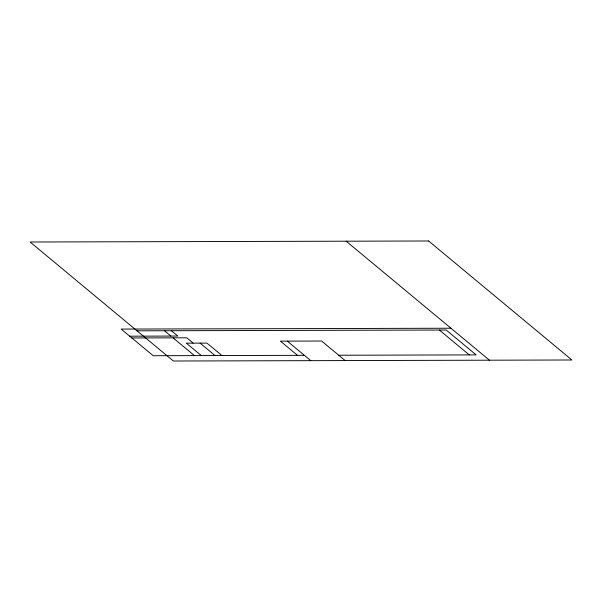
<?xml version="1.0" encoding="UTF-8"?>
<svg xmlns="http://www.w3.org/2000/svg" width="602" height="602" viewBox="0 0 602 602"><rect width="100%" height="100%" fill="white"/><g stroke="black" fill="none" stroke-linecap="round" stroke-linejoin="round"><path stroke-width="0.9" d="M450.958 328.233L121.145 329.076L153.217 355.722L304.386 355.33M137.023 330.814L446.217 330.024L476.159 354.894L338.738 355.24M129.693 336.179L177.793 336.059L171.374 330.731M131.83 337.955L186.801 337.812L193.197 343.132M346.173 241.199L489.449 360.207M439.355 330.039L469.289 354.909M345.149 360.575L321.626 341.033L280.404 341.138L297.508 355.346M287.274 341.123L310.798 360.658M221.927 355.541L206.96 343.11L186.349 343.163L201.316 355.594M200.09 343.125L215.057 355.564M164.504 330.746L170.923 336.074M173.06 337.85L194.446 355.616M428.624 240.988L30.1 242.012L173.376 361.012L571.9 359.988L428.624 240.988"/></g></svg>
